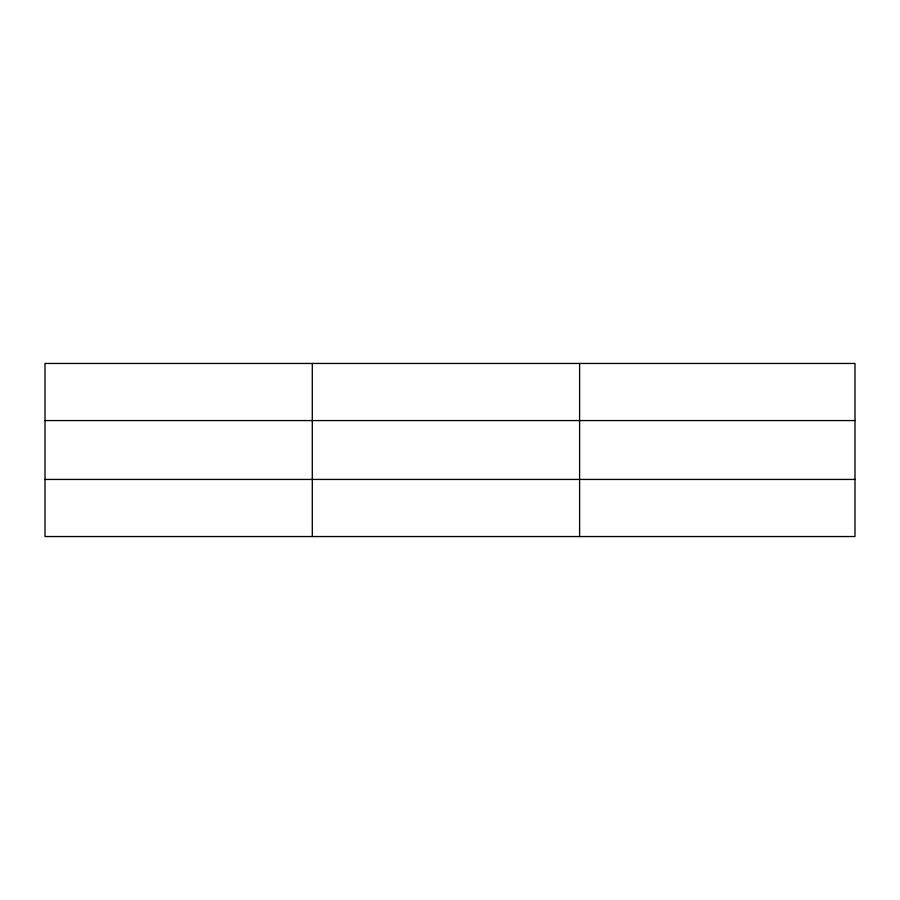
<?xml version="1.0" encoding="UTF-8"?>
<svg xmlns="http://www.w3.org/2000/svg" width="900" height="900" viewBox="0 0 900 900"><rect width="100%" height="100%" fill="white"/><g stroke="black" fill="none" stroke-linecap="round" stroke-linejoin="round"><path stroke-width="1.35" d="M312.3 536.546L312.3 363.454M579.6 536.546L579.6 363.454M855 420.57L855 363.454L45 363.454L45 536.546L855 536.546L855 420.57L45 420.57M45 479.43L855 479.43"/></g></svg>
